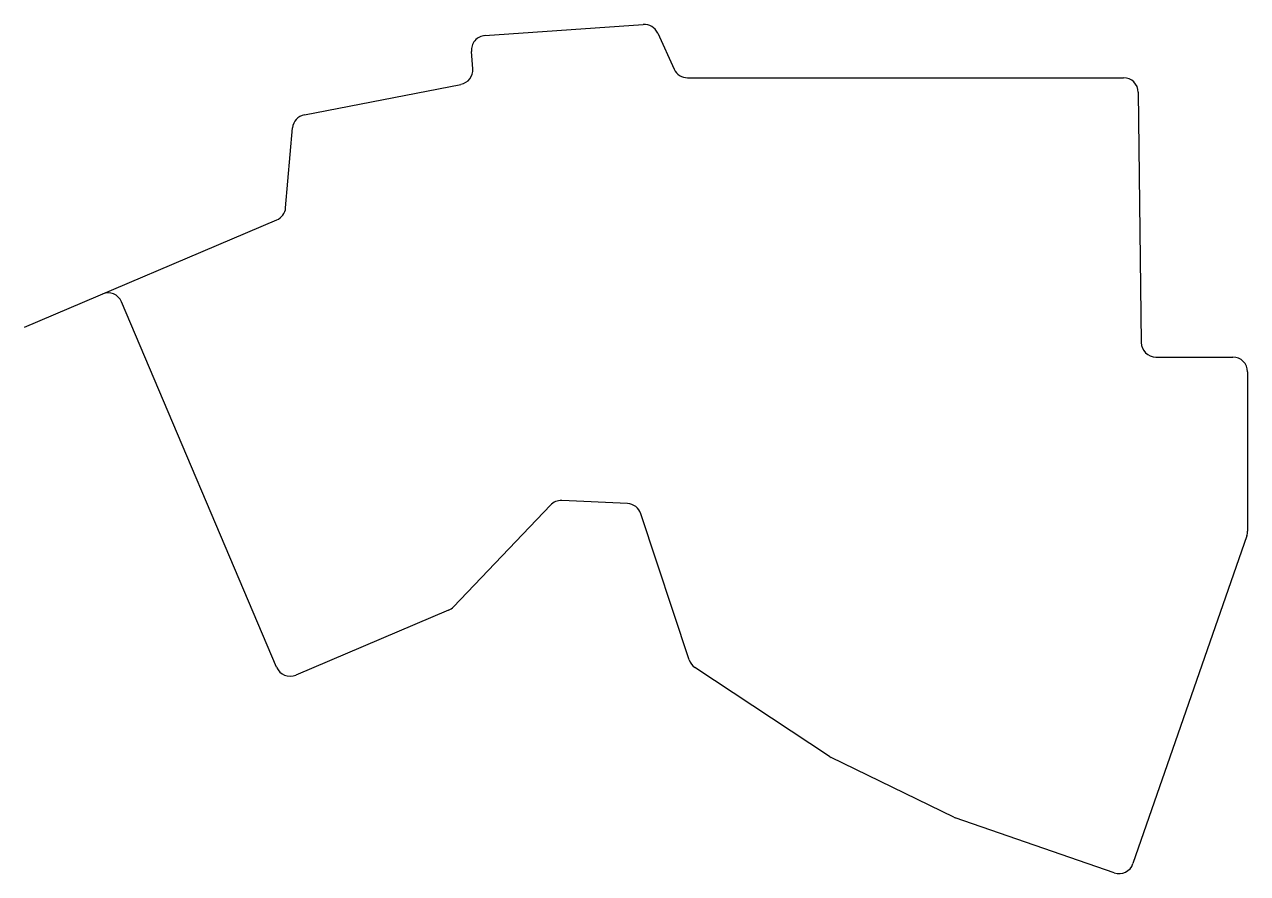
# Model space of a CAD drawing. Header units: millimetres. Extents: x 36 to 203, y -226 to -111.
import ezdxf

# ---------------------------------------------------------------- set-up
doc = ezdxf.new("R2010")
doc.units = ezdxf.units.MM

msp = doc.modelspace()

# ---------------------------------------------------------------- linework, layer by layer
for p, q in [((98.91, -112.25), (120.45, -110.75)), ((122.41, -111.91), (124.64, -116.82)), ((97.25, -116.77), (97.06, -114.4)), ((126.47, -117.99), (185.8, -117.99)), ((74.33, -123.03), (95.63, -118.89)), ((187.8, -119.97), (188.22, -154.02)), ((71.78, -135.67), (72.72, -124.82)), ((36.24, -151.92), (70.57, -137.34)), ((70.55, -198.19), (49.45, -148.48)), ((190.22, -155.99), (200.68, -155.99)), ((202.68, -157.99), (202.68, -179.66)), ((107.83, -176.14), (94.63, -189.96)), ((118.3, -175.93), (109.36, -175.52)), ((126.68, -197.19), (120.11, -177.3)), ((202.57, -180.31), (187.09, -224.91)), ((93.96, -190.42), (73.17, -199.25)), ((145.78, -210.33), (127.48, -198.23)), ((162.69, -218.61), (146, -210.45)), ((184.55, -226.15), (162.91, -218.7))]:
    msp.add_line(p, q)
for centre, start, end in [((120.59, -112.74), 24.4396, 94), ((99.05, -114.25), 94, 184.524), ((95.25, -116.92), 281, 4.524), ((126.47, -115.99), 204.4396, 270), ((185.8, -119.99), 0.6973, 90), ((74.71, -124.99), 101, 175.0771), ((69.79, -135.5), 293, 355.0771), ((47.61, -149.26), 23, 113), ((190.22, -153.99), 180.6973, 270), ((200.68, -157.99), 0, 90), ((109.27, -177.52), 87.389, 136.3251), ((118.21, -177.93), 18.281, 87.389), ((200.68, -179.66), 340.8631, 0), ((93.18, -188.58), 293, 316.3251), ((128.58, -196.56), 198.281, 236.5408), ((72.39, -197.41), 203, 293), ((146.88, -208.66), 236.5408, 243.9631), ((163.57, -216.81), 243.9631, 251), ((185.2, -224.26), 251, 340.8631)]:
    msp.add_arc(centre, 2, start, end)

doc.saveas('drawing.dxf')
